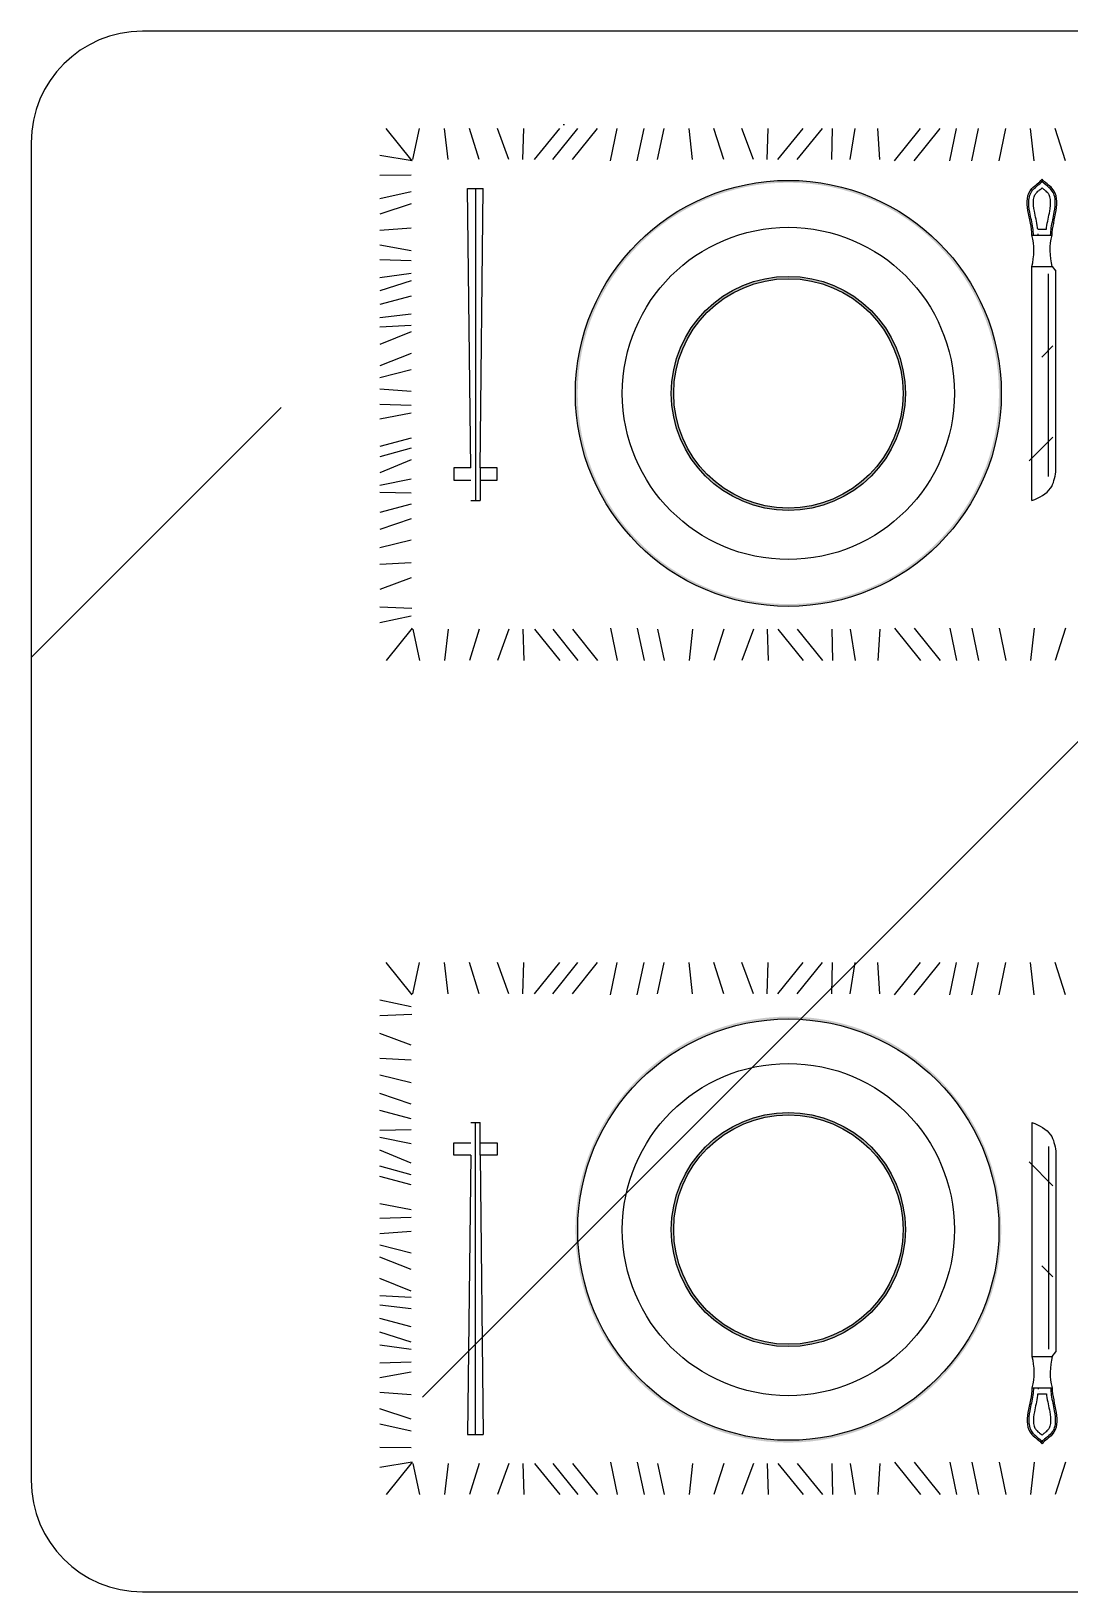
# Model space of a CAD drawing. Header units: inches. Extents: x 3.4 to 45.9, y 14.3 to 39.1.
# Drawn here: x 31.345 to 31.811, y 24.596 to 25.296 of the extents above; entities that cross this region are included whole.
import ezdxf

# ---------------------------------------------------------------- set-up
doc = ezdxf.new("R2010")
doc.units = ezdxf.units.IN
doc.header["$MEASUREMENT"] = 0
for name, color, linetype in [('02', 2, 'Continuous'), ('4', 4, 'Continuous'), ('8', 8, 'Continuous')]:
    doc.layers.add(name, color=color, linetype=linetype)

msp = doc.modelspace()

# ---------------------------------------------------------------- hatches: boundary and pattern name
at = {"layer": '8'}
h = msp.add_hatch(dxfattribs=at)
h.set_pattern_fill('ANSI36', color=256, scale=0.113, angle=360, style=0)
h.set_pattern_definition([(45, (-21.7553, 14.02764), (0.1902692, 0.6976536), [0.8969375, -0.1793875, 0, -0.1793875])])
h.paths.add_polyline_path([(32.54503, 25.24594, 0.414214), (32.49503, 25.29594), (32.39419, 25.29594), (32.39419, 25.09331, -0.414214), (32.37419, 25.07331), (32.0215, 25.07331, -0.414214), (32.0015, 25.09331), (32.0015, 25.29594), (31.88269, 25.29594), (31.88269, 25.09331, -0.414214), (31.86269, 25.07331), (31.51, 25.07331, -0.414214), (31.49, 25.09331), (31.49, 25.29594), (31.39503, 25.29594, 0.414214), (31.34503, 25.24594), (31.34503, 24.64594, 0.414214), (31.39503, 24.59594), (31.4998, 24.59594), (31.4998, 24.76704, -0.414214), (31.5198, 24.78704), (31.87249, 24.78704, -0.414214), (31.89249, 24.76704), (31.89249, 24.59594), (32.01129, 24.59594), (32.01129, 24.76704, -0.414214), (32.03129, 24.78704), (32.38398, 24.78704, -0.414214), (32.40398, 24.76704), (32.40398, 24.59594), (32.49503, 24.59594, 0.414214), (32.54503, 24.64594)])
h.paths.add_polyline_path([(31.88269, 25.29594), (31.49, 25.29594), (31.49, 25.09331, 0.414214), (31.51, 25.07331), (31.86269, 25.07331, 0.414214), (31.88269, 25.09331)], flags=16)
h.paths.add_polyline_path([(32.40398, 24.76704, 0.414214), (32.38398, 24.78704), (32.03129, 24.78704, 0.414214), (32.01129, 24.76704), (32.01129, 24.59594), (32.40398, 24.59594)], flags=16)
h.paths.add_polyline_path([(31.89249, 24.76704, 0.414214), (31.87249, 24.78704), (31.5198, 24.78704, 0.414214), (31.4998, 24.76704), (31.4998, 24.59594), (31.89249, 24.59594)], flags=16)
h.paths.add_polyline_path([(32.39419, 25.29594), (32.0015, 25.29594), (32.0015, 25.09331, 0.414214), (32.0215, 25.07331), (32.37419, 25.07331, 0.414214), (32.39419, 25.09331)], flags=16)
h = msp.add_hatch(color=256, dxfattribs=at)
h.paths.add_polyline_path([(31.5892, 25.13349, -1), (31.7803, 25.13349, -1)])
h.paths.add_polyline_path([(31.77925, 25.13349, -1), (31.59025, 25.13349, -1)], flags=16)
h.paths.add_polyline_path([(31.73725, 25.13349, 1), (31.63225, 25.13349, 1)], flags=0)
h.paths.add_polyline_path([(31.7362, 25.13349, 1), (31.6333, 25.13349, 1)], flags=0)
h = msp.add_hatch(dxfattribs=at)
h.set_pattern_fill('ANSI36', color=256, scale=0.231, angle=360, style=0)
h.set_pattern_definition([(45, (-29.90391, 7.386294), (0.015313281, 0.056148698), [0.0721875, -0.0144375, 0, -0.0144375])])
edge = h.paths.add_edge_path()
edge.add_line((31.80347, 25.17638), (31.80184, 25.17851))
edge.add_line((31.80184, 25.17851), (31.79274, 25.17851))
edge.add_line((31.79274, 25.17851), (31.79274, 25.07351))
edge.add_spline(control_points=[(31.79274, 25.07351), (31.79604, 25.07499), (31.80187, 25.0776), (31.80299, 25.08376), (31.80347, 25.08643)], knot_values=[0, 0, 0, 0, 1.440427, 2.540627, 2.540627, 2.540627, 2.540627], degree=3, periodic=0)
edge.add_line((31.80347, 25.08643), (31.80347, 25.17638))
h = msp.add_hatch(color=256, dxfattribs=at)
h.paths.add_polyline_path([(31.5892, 24.7584, 1), (31.7803, 24.7584, 1)])
h.paths.add_polyline_path([(31.77925, 24.7584, 1), (31.59025, 24.7584, 1)], flags=16)
h.paths.add_polyline_path([(31.73725, 24.7584, -1), (31.63225, 24.7584, -1)], flags=0)
h.paths.add_polyline_path([(31.7362, 24.7584, -1), (31.6333, 24.7584, -1)], flags=0)
h = msp.add_hatch(dxfattribs=at)
h.set_pattern_fill('ANSI36', color=256, scale=0.231, angle=360, style=0)
h.set_pattern_definition([(315, (-29.90391, 42.50559), (0.015313281, -0.056148698), [0.0721875, -0.0144375, 0, -0.0144375])])
edge = h.paths.add_edge_path()
edge.add_line((31.80347, 24.7155), (31.80184, 24.71337))
edge.add_line((31.80184, 24.71337), (31.79274, 24.71337))
edge.add_line((31.79274, 24.71337), (31.79274, 24.81837))
edge.add_spline(control_points=[(31.79274, 24.81837), (31.79604, 24.81689), (31.80187, 24.81429), (31.80299, 24.80812), (31.80347, 24.80546)], knot_values=[0, 0, 0, 0, 1.440427, 2.540627, 2.540627, 2.540627, 2.540627], degree=3, periodic=0)
edge.add_line((31.80347, 24.80546), (31.80347, 24.7155))

# ---------------------------------------------------------------- linework, layer by layer
at = {"layer": '02'}
for p, q in [((31.51594, 25.23786), (31.50433, 25.25237)), ((31.51632, 25.23837), (31.51926, 25.25237)), ((31.53208, 25.23837), (31.53045, 25.25237)), ((31.5461, 25.23837), (31.54162, 25.25237)), ((31.55941, 25.23837), (31.5542, 25.25237)), ((31.5656, 25.23837), (31.56602, 25.25237)), ((31.57083, 25.23837), (31.58217, 25.25237)), ((31.57902, 25.23837), (31.59035, 25.25237)), ((31.58791, 25.23837), (31.59911, 25.25237)), ((31.60495, 25.23786), (31.608, 25.25237)), ((31.61695, 25.23786), (31.62001, 25.25237)), ((31.62604, 25.23837), (31.62899, 25.25237)), ((31.64181, 25.23837), (31.64018, 25.25237)), ((31.65583, 25.23837), (31.65135, 25.25237)), ((31.66914, 25.23837), (31.66392, 25.25237)), ((31.67532, 25.23837), (31.67575, 25.25237)), ((31.68001, 25.23837), (31.69135, 25.25237)), ((31.68875, 25.23837), (31.70008, 25.25237)), ((31.7043, 25.23837), (31.70452, 25.25237)), ((31.71243, 25.23837), (31.71474, 25.25237)), ((31.72574, 25.23837), (31.72483, 25.25237)), ((31.73232, 25.23786), (31.74407, 25.25237)), ((31.74122, 25.23786), (31.75283, 25.25237)), ((31.75719, 25.23786), (31.76025, 25.25237)), ((31.76701, 25.23786), (31.77007, 25.25237)), ((31.77935, 25.23786), (31.7824, 25.25237)), ((31.79511, 25.23786), (31.79342, 25.25237)), ((31.80913, 25.23786), (31.80449, 25.25237)), ((31.51594, 25.23786), (31.50153, 25.24026)), ((31.51553, 25.23132), (31.50153, 25.23118)), ((31.51553, 25.22393), (31.50153, 25.22082)), ((31.54226, 25.10013), (31.54086, 25.22539)), ((31.54086, 25.22539), (31.54786, 25.22539)), ((31.54436, 25.22539), (31.54436, 25.08539)), ((31.54646, 25.10013), (31.54786, 25.22539)), ((31.51553, 25.21851), (31.50153, 25.21389)), ((31.51553, 25.20761), (31.50153, 25.20649)), ((31.79666, 25.20719), (31.80053, 25.20719)), ((31.79404, 25.20439), (31.80314, 25.20439)), ((31.79743, 25.20603), (31.79743, 25.20603)), ((31.51553, 25.19747), (31.50153, 25.19998)), ((31.51553, 25.19298), (31.50153, 25.19334)), ((31.51553, 25.18732), (31.50153, 25.18537)), ((31.79404, 25.19039), (31.80314, 25.19039)), ((31.79404, 25.08539), (31.79404, 25.19039)), ((31.80154, 25.09623), (31.80154, 25.18708)), ((31.80314, 25.19039), (31.80478, 25.18826)), ((31.80478, 25.09831), (31.80478, 25.18826)), ((31.51553, 25.18402), (31.50153, 25.17953)), ((31.51553, 25.17711), (31.50153, 25.1734)), ((31.51553, 25.16907), (31.50153, 25.16732)), ((31.51553, 25.1639), (31.50153, 25.16316)), ((31.51553, 25.16104), (31.50153, 25.15537)), ((31.51553, 25.15131), (31.50153, 25.1458)), ((31.51553, 25.14409), (31.50153, 25.14046)), ((31.51553, 25.13427), (31.50153, 25.13534)), ((31.51553, 25.12802), (31.50153, 25.12851)), ((31.51553, 25.12463), (31.50153, 25.12195)), ((31.51553, 25.11333), (31.50153, 25.10969)), ((31.51553, 25.10892), (31.50153, 25.10499)), ((31.51553, 25.10366), (31.50153, 25.0979)), ((31.51553, 25.09502), (31.50153, 25.09222)), ((31.54646, 25.10013), (31.54646, 25.08539)), ((31.51553, 25.08873), (31.50153, 25.08898)), ((31.51553, 25.08381), (31.50153, 25.08009)), ((31.54226, 25.08539), (31.54646, 25.08539)), ((31.51553, 25.07727), (31.50153, 25.07248)), ((31.51553, 25.06762), (31.50153, 25.06426)), ((31.51553, 25.05748), (31.50153, 25.0567)), ((31.51553, 25.05081), (31.50153, 25.04546)), ((31.51576, 25.03696), (31.50153, 25.03765)), ((31.51553, 25.03357), (31.50153, 25.03053)), ((31.51594, 25.02823), (31.50433, 25.01372)), ((31.51632, 25.02772), (31.51926, 25.01372)), ((31.53208, 25.02772), (31.53045, 25.01372)), ((31.5461, 25.02772), (31.54162, 25.01372)), ((31.55941, 25.02772), (31.5542, 25.01372)), ((31.5656, 25.02772), (31.56602, 25.01372)), ((31.57083, 25.02772), (31.58217, 25.01372)), ((31.57902, 25.02772), (31.59035, 25.01372)), ((31.58791, 25.02772), (31.59911, 25.01372)), ((31.60495, 25.02823), (31.608, 25.01372)), ((31.61695, 25.02823), (31.62001, 25.01372)), ((31.62604, 25.02772), (31.62899, 25.01372)), ((31.64181, 25.02772), (31.64018, 25.01372)), ((31.65583, 25.02772), (31.65135, 25.01372)), ((31.66914, 25.02772), (31.66392, 25.01372)), ((31.67532, 25.02772), (31.67575, 25.01372)), ((31.68001, 25.02772), (31.69135, 25.01372)), ((31.68875, 25.02772), (31.70008, 25.01372)), ((31.7043, 25.02772), (31.70452, 25.01372)), ((31.71243, 25.02772), (31.71474, 25.01372)), ((31.72574, 25.02772), (31.72483, 25.01372)), ((31.73232, 25.02823), (31.74407, 25.01372)), ((31.74122, 25.02823), (31.75283, 25.01372)), ((31.75719, 25.02823), (31.76025, 25.01372)), ((31.76701, 25.02823), (31.77007, 25.01372)), ((31.77935, 25.02823), (31.7824, 25.01372)), ((31.79511, 25.02823), (31.79342, 25.01372)), ((31.80913, 25.02823), (31.80449, 25.01372)), ((31.51594, 24.86365), (31.50433, 24.87817)), ((31.51632, 24.86417), (31.51926, 24.87817)), ((31.53208, 24.86417), (31.53045, 24.87817)), ((31.5461, 24.86417), (31.54162, 24.87817)), ((31.55941, 24.86417), (31.5542, 24.87817)), ((31.5656, 24.86417), (31.56602, 24.87817)), ((31.57083, 24.86417), (31.58217, 24.87817)), ((31.57902, 24.86417), (31.59035, 24.87817)), ((31.58791, 24.86417), (31.59911, 24.87817)), ((31.60495, 24.86365), (31.608, 24.87817)), ((31.61695, 24.86365), (31.62001, 24.87817)), ((31.62604, 24.86417), (31.62899, 24.87817)), ((31.64181, 24.86417), (31.64018, 24.87817)), ((31.65583, 24.86417), (31.65135, 24.87817)), ((31.66914, 24.86417), (31.66392, 24.87817)), ((31.67532, 24.86417), (31.67575, 24.87817)), ((31.68001, 24.86417), (31.69135, 24.87817)), ((31.68875, 24.86417), (31.70008, 24.87817)), ((31.7043, 24.86417), (31.70452, 24.87817)), ((31.71243, 24.86417), (31.71474, 24.87817)), ((31.72574, 24.86417), (31.72483, 24.87817)), ((31.73232, 24.86365), (31.74407, 24.87817)), ((31.74122, 24.86365), (31.75283, 24.87817)), ((31.75719, 24.86365), (31.76025, 24.87817)), ((31.76701, 24.86365), (31.77007, 24.87817)), ((31.77935, 24.86365), (31.7824, 24.87817)), ((31.79511, 24.86365), (31.79342, 24.87817)), ((31.80913, 24.86365), (31.80449, 24.87817)), ((31.51553, 24.85832), (31.50153, 24.86136)), ((31.51576, 24.85492), (31.50153, 24.85423)), ((31.51553, 24.84108), (31.50153, 24.84642)), ((31.51553, 24.8344), (31.50153, 24.83518)), ((31.51553, 24.82426), (31.50153, 24.82763)), ((31.51553, 24.81462), (31.50153, 24.8194)), ((31.51553, 24.80807), (31.50153, 24.8118)), ((31.51553, 24.80315), (31.50153, 24.80291)), ((31.54226, 24.8065), (31.54646, 24.8065)), ((31.54436, 24.6665), (31.54436, 24.8065)), ((31.54646, 24.79175), (31.54646, 24.8065)), ((31.79404, 24.8065), (31.79404, 24.7015)), ((31.51553, 24.79687), (31.50153, 24.79967)), ((31.80154, 24.79565), (31.80154, 24.7048)), ((31.51553, 24.78823), (31.50153, 24.79399)), ((31.54226, 24.79175), (31.54086, 24.6665)), ((31.54646, 24.79175), (31.54786, 24.6665)), ((31.80478, 24.79358), (31.80478, 24.70363)), ((31.51553, 24.78296), (31.50153, 24.78689)), ((31.51553, 24.77855), (31.50153, 24.78219)), ((31.51553, 24.76725), (31.50153, 24.76993)), ((31.51553, 24.76386), (31.50153, 24.76337)), ((31.51553, 24.75762), (31.50153, 24.75654)), ((31.51553, 24.7478), (31.50153, 24.75142)), ((31.51553, 24.74057), (31.50153, 24.74608)), ((31.51553, 24.73085), (31.50153, 24.73652)), ((31.51553, 24.72799), (31.50153, 24.72872)), ((31.51553, 24.72282), (31.50153, 24.72457)), ((31.51553, 24.71478), (31.50153, 24.71849)), ((31.51553, 24.70787), (31.50153, 24.71235)), ((31.51553, 24.70457), (31.50153, 24.70651)), ((31.80314, 24.7015), (31.80478, 24.70363)), ((31.51553, 24.69891), (31.50153, 24.69855)), ((31.79404, 24.7015), (31.80314, 24.7015)), ((31.51553, 24.69442), (31.50153, 24.69191)), ((31.51553, 24.68427), (31.50153, 24.68539)), ((31.79404, 24.6875), (31.80314, 24.6875)), ((31.79666, 24.6847), (31.80053, 24.6847)), ((31.79743, 24.68586), (31.79743, 24.68586)), ((31.51553, 24.67338), (31.50153, 24.67799)), ((31.51553, 24.66796), (31.50153, 24.67106)), ((31.54086, 24.6665), (31.54786, 24.6665)), ((31.51553, 24.66057), (31.50153, 24.6607)), ((31.51594, 24.65403), (31.50153, 24.65162)), ((31.51594, 24.65403), (31.50433, 24.63951)), ((31.60495, 24.65403), (31.608, 24.63951)), ((31.61695, 24.65403), (31.62001, 24.63951)), ((31.73232, 24.65403), (31.74407, 24.63951)), ((31.74122, 24.65403), (31.75283, 24.63951)), ((31.75719, 24.65403), (31.76025, 24.63951)), ((31.76701, 24.65403), (31.77007, 24.63951)), ((31.77935, 24.65403), (31.7824, 24.63951)), ((31.79511, 24.65403), (31.79342, 24.63951)), ((31.80913, 24.65403), (31.80449, 24.63951)), ((31.51632, 24.65351), (31.51926, 24.63951)), ((31.53208, 24.65351), (31.53045, 24.63951)), ((31.5461, 24.65351), (31.54162, 24.63951)), ((31.55941, 24.65351), (31.5542, 24.63951)), ((31.5656, 24.65351), (31.56602, 24.63951)), ((31.57083, 24.65351), (31.58217, 24.63951)), ((31.57902, 24.65351), (31.59035, 24.63951)), ((31.58791, 24.65351), (31.59911, 24.63951)), ((31.62604, 24.65351), (31.62899, 24.63951)), ((31.64181, 24.65351), (31.64018, 24.63951)), ((31.65583, 24.65351), (31.65135, 24.63951)), ((31.66914, 24.65351), (31.66392, 24.63951)), ((31.67532, 24.65351), (31.67575, 24.63951)), ((31.68001, 24.65351), (31.69135, 24.63951)), ((31.68875, 24.65351), (31.70008, 24.63951)), ((31.7043, 24.65351), (31.70452, 24.63951)), ((31.71243, 24.65351), (31.71474, 24.63951)), ((31.72574, 24.65351), (31.72483, 24.63951))]:
    msp.add_line(p, q, dxfattribs=at)
for points in [[(31.54226, 25.10013), (31.53459, 25.10013), (31.53459, 25.09455), (31.54226, 25.09455)], [(31.54646, 25.09455), (31.55414, 25.09455), (31.55414, 25.10013), (31.54646, 25.10013)], [(31.54226, 24.79175), (31.53459, 24.79175), (31.53459, 24.79733), (31.54226, 24.79733)], [(31.54646, 24.79733), (31.55414, 24.79733), (31.55414, 24.79175), (31.54646, 24.79175)]]:
    msp.add_lwpolyline(points, dxfattribs=at)
for centre, radius in [((31.68475, 25.13349), 0.09555), ((31.68475, 25.13349), 0.0745), ((31.68475, 25.13349), 0.0525), ((31.68475, 25.13349), 0.05145), ((31.68475, 24.7584), 0.0945), ((31.68475, 24.7584), 0.0745), ((31.68475, 24.7584), 0.0525), ((31.68475, 24.7584), 0.05145)]:
    msp.add_circle(centre, radius, dxfattribs=at)
for points, knots in [([(31.79404, 25.20439), (31.79404, 25.21139), (31.78799, 25.2225), (31.79737, 25.22803), (31.79859, 25.22951)], [0, 0, 0, 0, 3, 3.823994, 3.823994, 3.823994, 3.823994]), ([(31.79474, 25.20439), (31.79474, 25.20551), (31.79463, 25.20665), (31.7941, 25.21011), (31.79352, 25.21246), (31.79276, 25.21664), (31.79254, 25.21849), (31.79275, 25.2212), (31.79296, 25.22217), (31.79372, 25.22389), (31.79424, 25.22464), (31.79573, 25.22608), (31.79667, 25.22678), (31.79813, 25.22801), (31.79867, 25.2285), (31.79913, 25.22906)], [0, 0, 0, 0, 0.458177, 0.458177, 1.374532, 1.374532, 2.153808, 2.153808, 2.63991, 2.63991, 3.09082, 3.09082, 3.54173, 3.54173, 3.823994, 3.823994, 3.823994, 3.823994]), ([(31.80244, 25.20439), (31.80244, 25.20551), (31.80256, 25.20665), (31.80308, 25.21011), (31.80366, 25.21246), (31.80442, 25.21664), (31.80464, 25.21849), (31.80443, 25.2212), (31.80422, 25.22217), (31.80346, 25.22389), (31.80294, 25.22464), (31.80146, 25.22608), (31.80051, 25.22678), (31.79906, 25.22801), (31.79851, 25.2285), (31.79805, 25.22906)], [0, 0, 0, 0, 0.458177, 0.458177, 1.374532, 1.374532, 2.153808, 2.153808, 2.63991, 2.63991, 3.09082, 3.09082, 3.54173, 3.54173, 3.823994, 3.823994, 3.823994, 3.823994]), ([(31.80314, 25.20439), (31.80314, 25.21139), (31.80919, 25.2225), (31.79982, 25.22803), (31.79859, 25.22951)], [0, 0, 0, 0, 3, 3.823994, 3.823994, 3.823994, 3.823994]), ([(31.79666, 25.20719), (31.79663, 25.20742), (31.7966, 25.20764), (31.7962, 25.21043), (31.79557, 25.21293), (31.79485, 25.21694), (31.79467, 25.21855), (31.79481, 25.22076), (31.79498, 25.22152), (31.79546, 25.22263), (31.7957, 25.22303), (31.79626, 25.22367), (31.79648, 25.22389), (31.79705, 25.2244), (31.79738, 25.22467), (31.79801, 25.22518), (31.7983, 25.22541), (31.79859, 25.22565)], [0.342731, 0.342731, 0.342731, 0.342731, 0.426858, 0.426858, 1.387529, 1.387529, 2.129033, 2.129033, 2.629552, 2.629552, 2.980844, 2.980844, 3.16574, 3.16574, 3.350636, 3.350636, 3.489991, 3.489991, 3.489991, 3.489991]), ([(31.80053, 25.20719), (31.80055, 25.20742), (31.80059, 25.20764), (31.80099, 25.21043), (31.80162, 25.21293), (31.80234, 25.21694), (31.80251, 25.21855), (31.80237, 25.22076), (31.80221, 25.22152), (31.80172, 25.22263), (31.80148, 25.22303), (31.80092, 25.22367), (31.8007, 25.22389), (31.80013, 25.2244), (31.7998, 25.22467), (31.79917, 25.22518), (31.79889, 25.22541), (31.79859, 25.22565)], [0.342731, 0.342731, 0.342731, 0.342731, 0.426858, 0.426858, 1.387529, 1.387529, 2.129033, 2.129033, 2.629552, 2.629552, 2.980844, 2.980844, 3.16574, 3.16574, 3.350636, 3.350636, 3.489991, 3.489991, 3.489991, 3.489991]), ([(31.79404, 24.6875), (31.79404, 24.6805), (31.78799, 24.66938), (31.79737, 24.66386), (31.79859, 24.66238)], [0, 0, 0, 0, 3, 3.823994, 3.823994, 3.823994, 3.823994]), ([(31.79474, 24.6875), (31.79474, 24.68638), (31.79463, 24.68524), (31.7941, 24.68178), (31.79352, 24.67942), (31.79276, 24.67524), (31.79254, 24.67339), (31.79275, 24.67068), (31.79296, 24.66971), (31.79372, 24.66799), (31.79424, 24.66725), (31.79573, 24.66581), (31.79667, 24.66511), (31.79813, 24.66388), (31.79867, 24.66338), (31.79913, 24.66282)], [0, 0, 0, 0, 0.458177, 0.458177, 1.374532, 1.374532, 2.153808, 2.153808, 2.63991, 2.63991, 3.09082, 3.09082, 3.54173, 3.54173, 3.823994, 3.823994, 3.823994, 3.823994]), ([(31.79666, 24.6847), (31.79663, 24.68447), (31.7966, 24.68424), (31.7962, 24.68145), (31.79557, 24.67896), (31.79485, 24.67495), (31.79467, 24.67334), (31.79481, 24.67112), (31.79498, 24.67037), (31.79546, 24.66925), (31.7957, 24.66885), (31.79626, 24.66821), (31.79648, 24.66799), (31.79705, 24.66748), (31.79738, 24.66721), (31.79801, 24.6667), (31.7983, 24.66647), (31.79859, 24.66623)], [0.342731, 0.342731, 0.342731, 0.342731, 0.426858, 0.426858, 1.387529, 1.387529, 2.129033, 2.129033, 2.629552, 2.629552, 2.980844, 2.980844, 3.16574, 3.16574, 3.350636, 3.350636, 3.489991, 3.489991, 3.489991, 3.489991]), ([(31.80244, 24.6875), (31.80244, 24.68638), (31.80256, 24.68524), (31.80308, 24.68178), (31.80366, 24.67942), (31.80442, 24.67524), (31.80464, 24.67339), (31.80443, 24.67068), (31.80422, 24.66971), (31.80346, 24.66799), (31.80294, 24.66725), (31.80146, 24.66581), (31.80051, 24.66511), (31.79906, 24.66388), (31.79851, 24.66338), (31.79805, 24.66282)], [0, 0, 0, 0, 0.458177, 0.458177, 1.374532, 1.374532, 2.153808, 2.153808, 2.63991, 2.63991, 3.09082, 3.09082, 3.54173, 3.54173, 3.823994, 3.823994, 3.823994, 3.823994]), ([(31.80314, 24.6875), (31.80314, 24.6805), (31.80919, 24.66938), (31.79982, 24.66386), (31.79859, 24.66238)], [0, 0, 0, 0, 3, 3.823994, 3.823994, 3.823994, 3.823994]), ([(31.80053, 24.6847), (31.80055, 24.68447), (31.80059, 24.68424), (31.80099, 24.68145), (31.80162, 24.67896), (31.80234, 24.67495), (31.80251, 24.67334), (31.80237, 24.67112), (31.80221, 24.67037), (31.80172, 24.66925), (31.80148, 24.66885), (31.80092, 24.66821), (31.8007, 24.66799), (31.80013, 24.66748), (31.7998, 24.66721), (31.79917, 24.6667), (31.79889, 24.66647), (31.79859, 24.66623)], [0.342731, 0.342731, 0.342731, 0.342731, 0.426858, 0.426858, 1.387529, 1.387529, 2.129033, 2.129033, 2.629552, 2.629552, 2.980844, 2.980844, 3.16574, 3.16574, 3.350636, 3.350636, 3.489991, 3.489991, 3.489991, 3.489991])]:
    msp.add_open_spline(points, degree=3, knots=knots, dxfattribs=at)
for points in [[(31.79404, 25.19039), (31.79501, 25.19495), (31.79545, 25.20001), (31.79404, 25.20439)], [(31.79684, 25.20439), (31.79684, 25.20462), (31.79684, 25.20486), (31.79683, 25.20509)], [(31.80314, 25.19039), (31.80217, 25.19495), (31.80173, 25.20001), (31.80314, 25.20439)], [(31.79404, 24.7015), (31.79501, 24.69693), (31.79545, 24.69187), (31.79404, 24.6875)], [(31.80314, 24.7015), (31.80217, 24.69693), (31.80173, 24.69187), (31.80314, 24.6875)], [(31.79684, 24.6875), (31.79684, 24.68726), (31.79684, 24.68703), (31.79683, 24.6868)]]:
    msp.add_open_spline(points, degree=3, dxfattribs=at)
for points in [[(31.79404, 25.08539), (31.80244, 25.09097), (31.80478, 25.09831)], [(31.79404, 24.8065), (31.80244, 24.80092), (31.80478, 24.79358)]]:
    msp.add_spline(points, degree=3, dxfattribs=at)
at = {"layer": '4'}
for p, q in [((32.49503, 25.29594), (31.39503, 25.29594)), ((31.34503, 25.24594), (31.34503, 24.64594)), ((31.39503, 24.59594), (32.49503, 24.59594))]:
    msp.add_line(p, q, dxfattribs=at)
for centre, start, end in [((31.39503, 25.24594), 90, 180), ((31.39503, 24.64594), 180, 270)]:
    msp.add_arc(centre, 0.05, start, end, dxfattribs=at)

doc.saveas('drawing.dxf')
